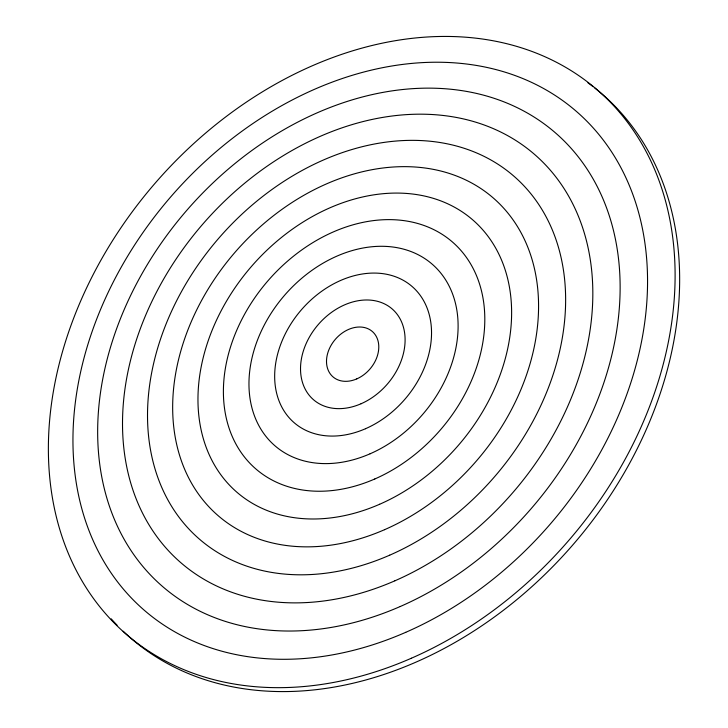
<?xml version="1.0" encoding="UTF-8"?>
<svg xmlns="http://www.w3.org/2000/svg" width="728" height="728" viewBox="0 0 728 728"><rect width="100%" height="100%" fill="white"/><g stroke="black" fill="none" stroke-linecap="round" stroke-linejoin="round"><path stroke-width="1.09" d="M594.822 88.024A359.923 273.264 -49.1 0 1 572.417 545.372A359.923 273.264 -49.1 0 1 123.168 631.24M117.081 625.17A359.923 273.264 -49.1 0 1 111.238 618.855M587.969 82.837A359.923 273.264 -49.1 0 1 593.129 86.705M356.784 378.888A30.03 22.805 -49.1 0 0 372.927 332.041A30.03 22.805 -49.1 0 0 328.219 351.588A30.03 22.805 -49.1 0 0 356.784 378.888M394.904 580.798A270.097 205.069 -49.1 0 0 540.094 159.45A270.097 205.069 -49.1 0 0 137.974 335.28A270.097 205.069 -49.1 0 0 394.904 580.798M389.68 555.182A240.122 182.309 -49.1 0 0 518.755 180.599A240.122 182.309 -49.1 0 0 161.261 336.918A240.122 182.309 -49.1 0 0 389.68 555.182M384.584 529.675A210.137 159.541 -49.1 0 0 497.543 201.865A210.137 159.541 -49.1 0 0 184.694 338.666A210.137 159.541 -49.1 0 0 384.584 529.675M411.356 658.239A359.923 273.264 -49.1 0 0 604.832 96.76A359.923 273.264 -49.1 0 0 68.978 331.076A359.923 273.264 -49.1 0 0 411.356 658.239M374.793 478.979A150.123 113.987 -49.1 0 0 455.491 244.781A150.123 113.987 -49.1 0 0 231.986 342.515A150.123 113.987 -49.1 0 0 374.793 478.979M379.625 504.267A180.135 136.764 -49.1 0 0 476.449 223.259A180.135 136.764 -49.1 0 0 208.272 340.531A180.135 136.764 -49.1 0 0 379.625 504.267M370.088 453.79A120.111 91.191 -49.1 0 0 434.652 266.412A120.111 91.191 -49.1 0 0 255.837 344.608A120.111 91.191 -49.1 0 0 370.088 453.79M400.254 606.506A300.054 227.809 -49.1 0 0 561.552 138.429A300.054 227.809 -49.1 0 0 114.833 333.77A300.054 227.809 -49.1 0 0 400.254 606.506M365.52 428.71A90.09 68.396 -49.1 0 0 413.95 288.17A90.09 68.396 -49.1 0 0 279.825 346.819A90.09 68.396 -49.1 0 0 365.52 428.71M405.742 632.323A329.993 250.55 -49.1 0 0 583.128 117.536A329.993 250.55 -49.1 0 0 91.828 332.368A329.993 250.55 -49.1 0 0 405.742 632.323M361.088 403.74A60.06 45.6 -49.1 0 0 393.375 310.046A60.06 45.6 -49.1 0 0 303.958 349.149A60.06 45.6 -49.1 0 0 361.088 403.74"/></g></svg>
